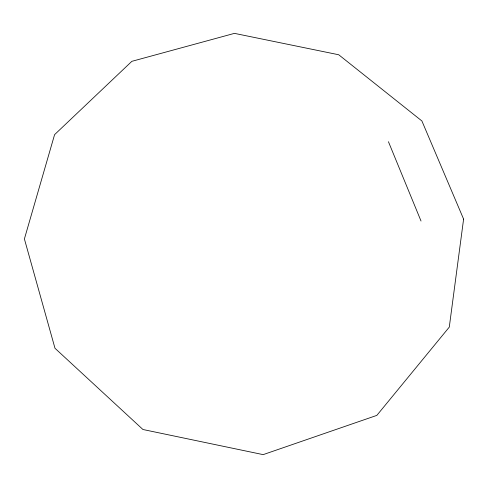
<?xml version="1.0" encoding="UTF-8"?>
<svg xmlns="http://www.w3.org/2000/svg" width="488" height="488" viewBox="0 0 488 488"><rect width="100%" height="100%" fill="white"/><g stroke="black" fill="none" stroke-linecap="round" stroke-linejoin="round"><path stroke-width="0.73" d="M388.436 141.709L421.022 221.027M463.6 219.106L449.283 327.113L376.84 415.386L263.16 454.633L142.941 429.501L54.992 348.28L24.4 238.937L54.583 134.651L131.858 61.329L234.447 33.367L338.721 54.76L421.9 120.975L463.6 219.106"/></g></svg>
